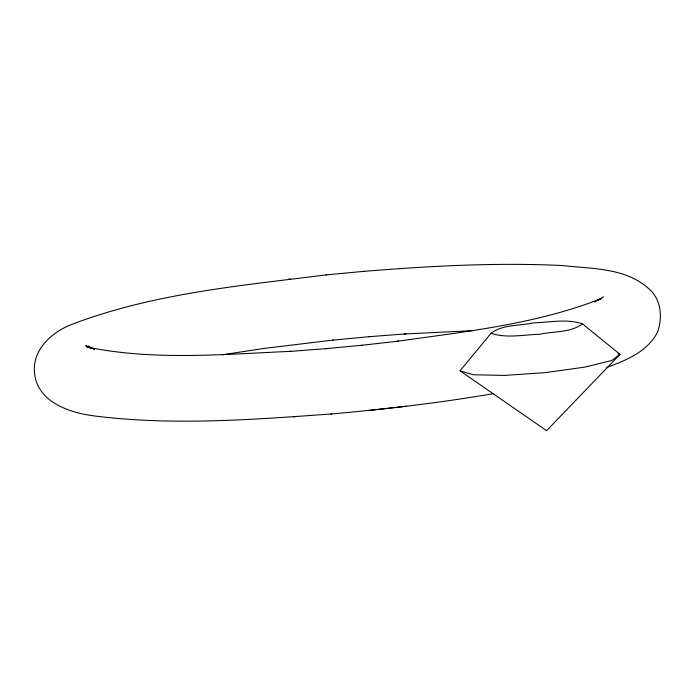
<?xml version="1.0" encoding="UTF-8"?>
<svg xmlns="http://www.w3.org/2000/svg" width="695" height="695" viewBox="0 0 695 695"><rect width="100%" height="100%" fill="white"/><g stroke="black" fill="none" stroke-linecap="round" stroke-linejoin="round"><path stroke-width="1.04" d="M460.055 370.826L491.052 333.253C502.998 324.191 519.808 325.99 533.856 322.801C549.91 322.428 566.859 318.519 582.445 323.844L620.001 354.363L546.583 430.683L460.055 370.826L473.295 374.753L504.422 375.422L545.089 372.65L584.391 367.186L611.817 360.488L620.001 354.363L617.959 353.755M582.445 323.844C570.499 332.905 553.689 331.107 539.641 334.295C523.578 334.669 506.638 338.578 491.052 333.253M594.581 302.03L603.599 296.791M597.283 300.666L601.783 298.398C536.575 324.209 465.85 331.515 396.915 341.341L398.452 341.176L361.635 345.285M606.431 367.568C625.821 360.583 647.175 351.826 657.331 332.575C662.882 317.841 661.362 298.893 648.409 288.39C625.352 267.636 591.158 268.826 562.168 265.525C495.856 262.371 429.432 266.011 363.337 271.397M222.304 354.806L263.709 348.464L333.365 340.064M493.624 393.622C439.753 402.874 385.412 409.164 330.976 414.02M326.65 274.855C240.713 285.68 152.466 293.377 71.029 324.721C50.692 332.705 31.084 351.14 34.75 374.874C38.581 401.588 67.806 411.979 91.062 415.506C170.848 426.096 251.738 419.667 331.663 413.951M368.35 410.493L406.271 406.262M288.729 279.086L290.267 278.921M326.216 274.899L364.024 271.337M332.931 340.107L369.618 336.649M325.382 348.699L362.069 345.241M399.695 268.591L401.484 268.444M293.516 416.904L295.305 416.757M368.932 336.71L405.984 333.852L404.195 334L473.486 330.629M326.068 348.638L289.016 351.496L290.805 351.349C223.017 354.302 153.76 360.818 86.753 346.987L94.59 349.194L85.728 345.641L88.421 347.283M91.479 348.69L88.604 346.032L90.063 347.587"/></g></svg>
